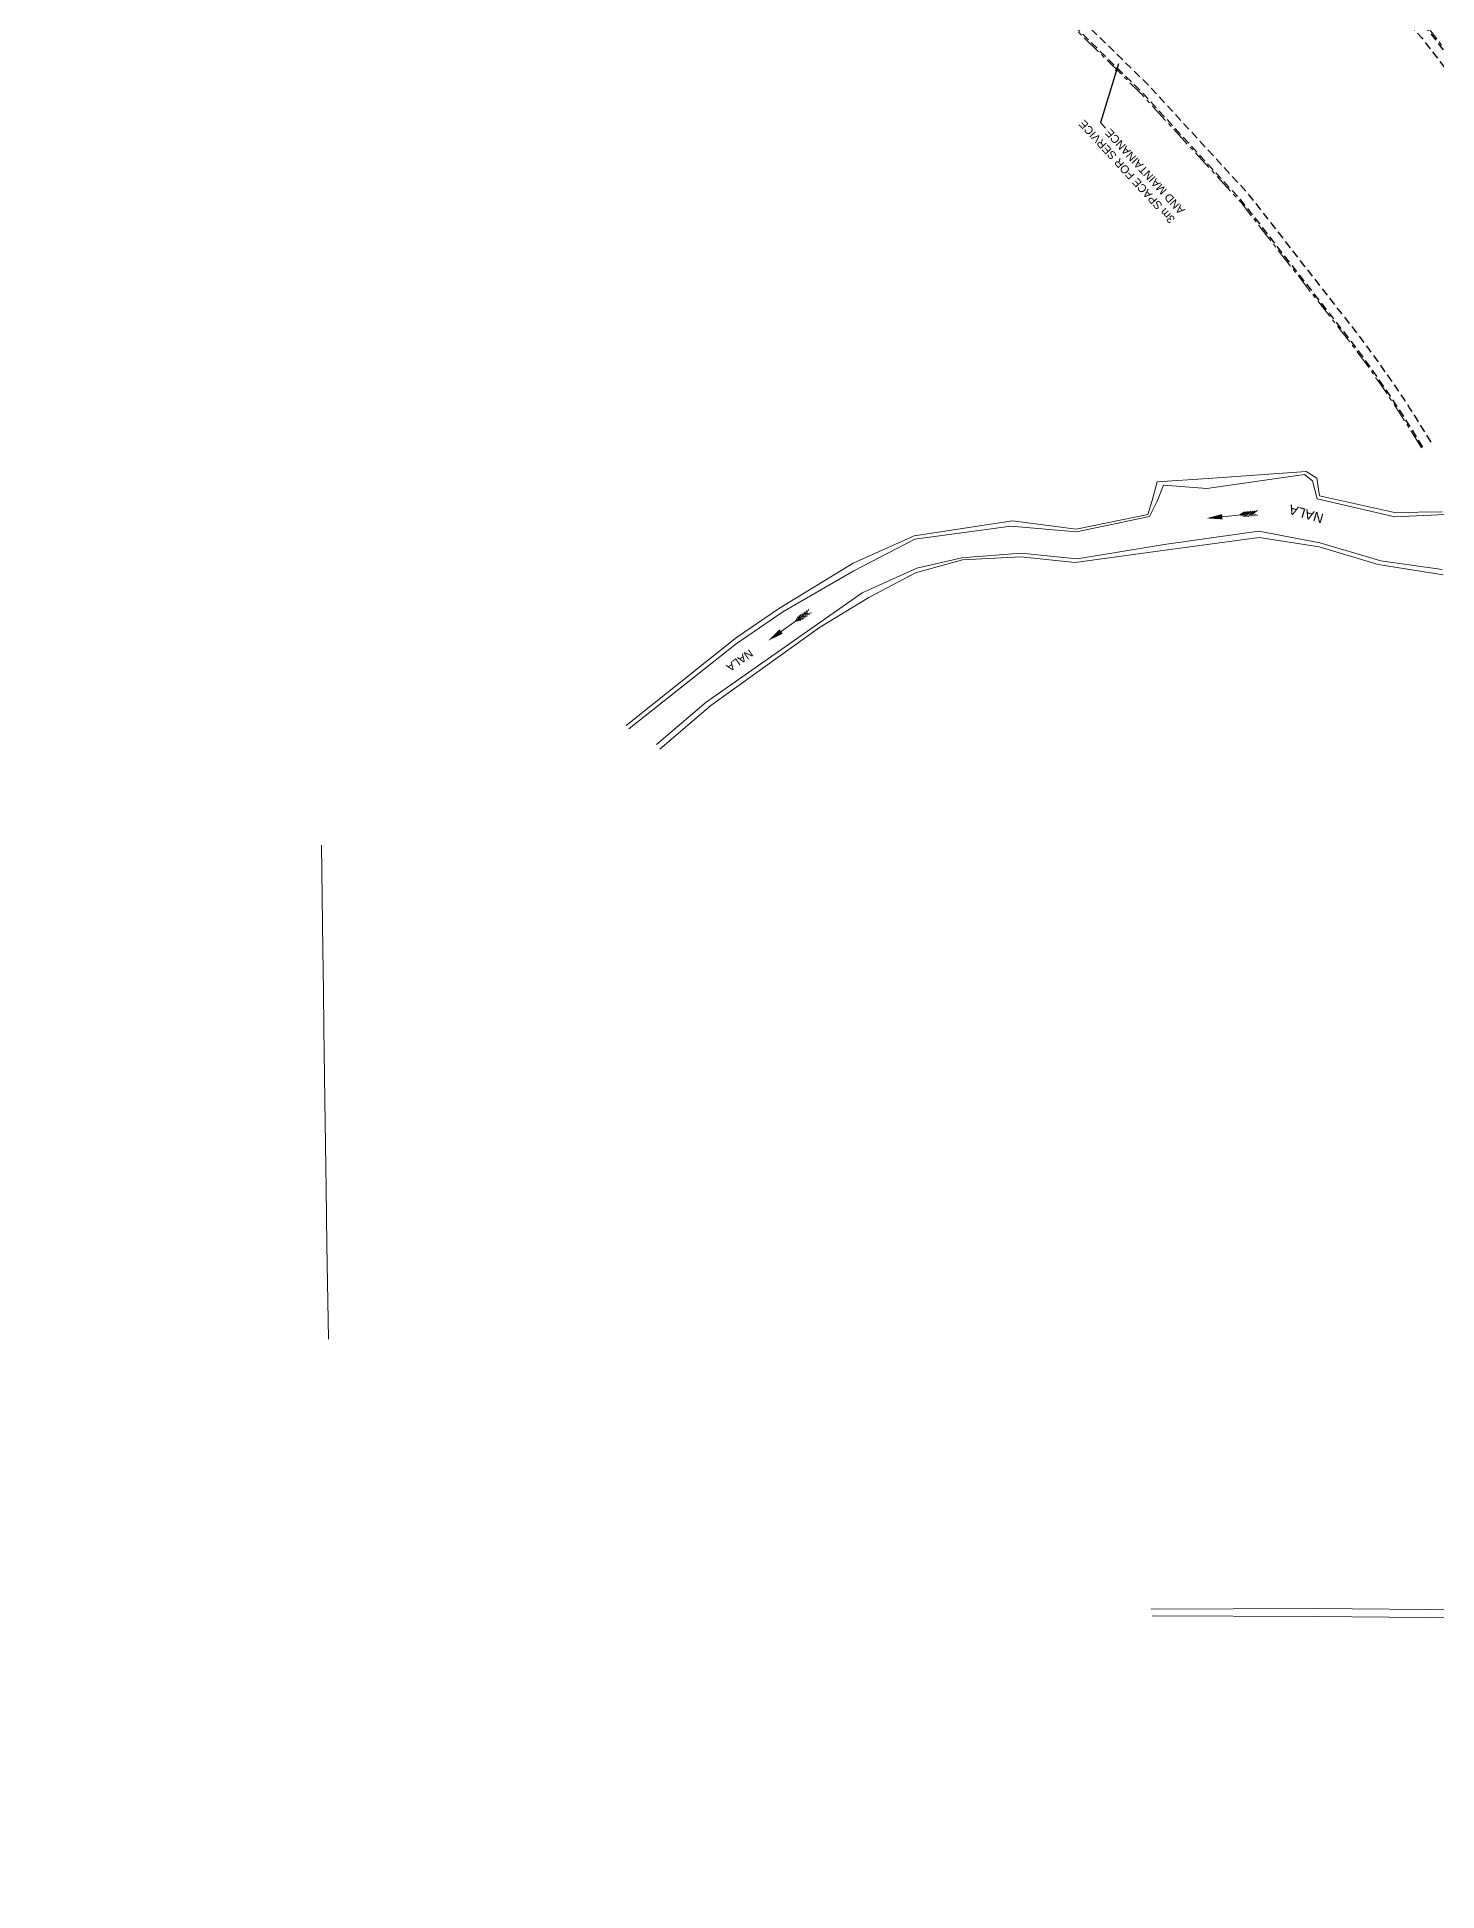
# Model space of a CAD drawing. Header units: metres. Extents: x 628572 to 650094, y 3375792 to 3391117.
# Drawn here: x 631578 to 632016, y 3389591 to 3390170 of the extents above; entities that cross this region are included whole.
import ezdxf

# ---------------------------------------------------------------- set-up
doc = ezdxf.new("R2010")
doc.units = ezdxf.units.M
doc.header["$MEASUREMENT"] = 0
doc.linetypes.add('CENTER', pattern=[2, 1.25, -0.25, 0.25, -0.25])
doc.linetypes.add('DASHED', pattern=[0.75, 0.5, -0.25])
for name, color, linetype, lineweight in [('CANAL_BOTTOM', 5, 'Continuous', 0), ('CANAL_TOP', 5, 'Continuous', 0), ('CART_TRACK', 34, 'Continuous', 0), ('DFCC BOUNDARY', 6, 'CENTER', 0), ('Existing IR Track', 143, 'Continuous', 0), ('River Text', 5, 'Continuous', 0), ('Text', 251, 'Continuous', 0)]:
    doc.layers.add(name, color=color, linetype=linetype, lineweight=lineweight)
doc.layers.add('PROPOSED ROAD', color=10, linetype='DASHED')
doc.styles.get("Standard").update_dxf_attribs({"font": 'arial.ttf'})
doc.styles.add('Text', font='arial.ttf', dxfattribs={"height": 2})
doc.dimstyles.new('ISO-25', dxfattribs={"dimtxt": 2.5, "dimasz": 2.5, "dimexe": 1.25, "dimexo": 0.625, "dimtad": 1, "dimtxsty": 'Standard', "dimcen": 2.5, "dimadec": 0, "dimazin": 0, "dimtfac": 1, "dimtmove": 0, "dimatfit": 3, "dimfxl": 1, "dimarcsym": 0})

# ---------------------------------------------------------------- blocks, each defined once
blk = doc.blocks.new('River A')
at = {"layer": 'River Text'}
for p, q in [((0, 0), (-3.6, 7.5, -1499.5)), ((0.1, 6), (-3.5, 13.6, -1499.5)), ((0.1, 3.3), (-3.5, 10.8, -1499.5)), ((0.2, 9.9), (-3.4, 17.4, -1499.5)), ((0.3, 12.9), (-3.3, 20.5, -1499.5)), ((0.4, 16.4), (-3.2, 24, -1499.5)), ((0.5, 20.3), (-3.1, 27.8, -1499.5)), ((0.5, 22.3), (0, 0)), ((0, 0), (4, 7.4, -1499.5)), ((0.1, 6), (4.1, 13.4, -1499.5)), ((0.1, 3.3), (4.1, 10.7, -1499.5)), ((0.2, 9.9), (4.2, 17.2, -1499.5)), ((0.3, 12.9), (4.3, 20.3, -1499.5)), ((0.4, 16.4), (4.4, 23.8, -1499.5)), ((0.5, 20.3), (4.5, 27.7, -1499.5))]:
    blk.add_line(p, q, dxfattribs=at)
at = {"layer": 'River Text', "flags": 128}
blk.add_lwpolyline([(-0.7, -27.7), (0.5, 22.3)], dxfattribs=at)
at = {"layer": 'River Text', "extrusion": (0, 0, -1)}
blk.add_solid([(-3.5, -27.8), (1.3, -52.7), (4.8, -27.6)], dxfattribs=at)

msp = doc.modelspace()

# ---------------------------------------------------------------- linework, layer by layer
at = {"layer": 'CANAL_BOTTOM', "linetype": 'Continuous', "flags": 128}
for points in [[(631763.312, 3389953.706), (631796.826, 3389980.195), (631811.38, 3389990.218), (631833.545, 3390003.034), (631852.563, 3390012.975), (631882.495, 3390017.002), (631903.001, 3390015.272), (631925.899, 3390020.052), (631928.194, 3390024.845), (631930.2, 3390029.767), (631943.803, 3390028.715), (631974.236, 3390033.176), (631976.751, 3390031.123), (631978.25, 3390025.484), (632002.42, 3390019.921), (632018.254, 3390020.673)], [(631771.872, 3389948.751), (631787.458, 3389962.041), (631822.138, 3389986.352), (631836.147, 3389996.153), (631853.192, 3390003.888), (631867.207, 3390007.119), (631885.653, 3390008.55), (631903.26, 3390006.78), (631931.116, 3390011.377), (631960.018, 3390015.43), (631979.071, 3390011.735), (631998.1, 3390006.192), (632017.209, 3390003.459)]]:
    msp.add_lwpolyline(points, dxfattribs=at)
at = {"layer": 'CANAL_TOP', "linetype": 'Continuous', "flags": 128}
for points in [[(631762.449, 3389954.704), (631796.887, 3389982.225), (631810.357, 3389991.387), (631833.278, 3390005.419), (631852.321, 3390013.936), (631883.052, 3390018.656), (631902.935, 3390016.029), (631925.292, 3390020.677), (631926.676, 3390025.003), (631928.2, 3390030.837), (631944.132, 3390031.857), (631974.762, 3390034.041), (631978.137, 3390031.936), (631978.886, 3390026.441), (632002.402, 3390021.266), (632017.224, 3390021.47)], [(631772.918, 3389947.278), (631788.827, 3389960.954), (631822.753, 3389985.385), (631838.172, 3389994.721), (631852.733, 3390002.418), (631867.44, 3390006.455), (631885.635, 3390007.398), (631902.63, 3390005.625), (631930.74, 3390009.486), (631960.091, 3390013.492), (631978.84, 3390010.499), (631997.265, 3390005.012), (632017.504, 3390001.831)]]:
    msp.add_lwpolyline(points, dxfattribs=at)
at = {"layer": 'CART_TRACK', "linetype": 'Continuous', "flags": 128}
for points in [[(631926.412, 3389678.657), (631977.51, 3389678.832), (632024.248, 3389678.485), (632069.995, 3389679.282), (632106.861, 3389682.463), (632115.2383, 3389683.409)], [(631926.688, 3389676.559), (631977.35, 3389676.413), (632024.021, 3389675.904), (632070.632, 3389676.303), (632106.555, 3389679.969), (632115.0262, 3389681.2324)]]:
    msp.add_lwpolyline(points, dxfattribs=at)
at = {"layer": 'DFCC BOUNDARY', "ltscale": 5, "flags": 128}
msp.add_lwpolyline([(632010.7595, 3390041.4396, 0.03442009), (631982.0418, 3390082.6567), (631954.44, 3390118.076), (631922.853, 3390152.492), (631888.23, 3390186.415), (631850.3314, 3390219.576), (631828.7449, 3390233.5566), (631812.9358, 3390243.4737), (631768.9652, 3390270.6988), (631744.7211, 3390285.6064), (631714.715, 3390306.956), (631715.714, 3390311.834), (631688.397, 3390315.254), (631652.8489, 3390325.4369), (631600.456, 3390339.239), (631546.824, 3390351.25), (631506.586, 3390357.478), (631456.87, 3390359.239), (631406.682, 3390355.992), (631355.792, 3390351.484), (631315.981, 3390344.516), (631272.457, 3390335.043), (631224.59, 3390318.858), (631179.854, 3390301.171), (631137.906, 3390281.13), (631096.41, 3390256.134), (631060.296, 3390228.668), (631020.829, 3390197.37), (630985.422, 3390169.361), (630916.101, 3390101.725), (630878.174, 3390064.552), (630840.454, 3390028.755), (630807.554, 3389995.169), (630773.622, 3389959.264), (630737.878, 3389923.804), (630717.31, 3389899.033), (630685.025, 3389871.141), (630648.509, 3389827.527), (630585.336, 3389778.704), (630551.0755, 3389750.0171), (630518.302, 3389723.414), (630488.859, 3389702.461), (630383.624, 3389652.703), (630303.035, 3389618.511), (630249.782, 3389610.063), (630182.214, 3389603.786), (630150.901, 3389596.66), (630085.517, 3389590.641), (630054.505, 3389591.943), (630017.486, 3389596.698), (629879.579, 3389628.87), (629848.683, 3389646.13), (629811.335, 3389654.539), (629780.734, 3389661.6043), (629751.82, 3389677.798), (629651.602, 3389677.728), (629608.165, 3389733.184), (629531.393, 3389831.855), (629514.595, 3389854.153), (629500.656, 3389871.528), (629485.259, 3389891.81), (629454.846, 3389931.12), (629439.256, 3389950.825), (629420.802, 3389953.601), (629411.457, 3389971.874), (629399.766, 3389994.428), (629379.244, 3390039.872), (629370.655, 3390063.016), (629361.908, 3390086.651), (629349.795, 3390109.884), (629338.606, 3390130.978), (629327.071, 3390153.464), (629315.503, 3390175.395), (629306.679, 3390199.833), (629295.986, 3390221.332), (629286.539, 3390242.054), (629270.667, 3390277.988), (629259.844, 3390300.09), (629248.841, 3390323.811), (629238.196, 3390347.19), (629227.855, 3390370.367), (629217.988, 3390391.943), (629207.469, 3390414.778), (629177.016, 3390483.732), (629157.928, 3390529.57), (629148.13, 3390553.023), (629111.523, 3390617.22), (629091.99, 3390639.032), (629073.634, 3390659.377), (629057.114, 3390679.375), (629042.813, 3390701.356), (629027.127, 3390721.754), (628993.785, 3390758.757), (628993.785, 3390758.757), (628993.785, 3390758.757), (628955.39, 3390792.723)], format="xyb", dxfattribs=at)
msp.add_lwpolyline([(631779.179, 3390361.372), (631858.373, 3390310.308), (631903.54, 3390279.672), (631942.867, 3390245.029), (631978.184, 3390209.902), (632013.342, 3390172.068), (632046.284, 3390129.359), (632042.311, 3390126.838), (632070.366, 3390085.466), (632083.9368, 3390055.8441)], dxfattribs=at)
at = {"layer": 'Existing IR Track'}
msp.add_polyline3d([(631667.2828, 3389917.3397, 268.574), (631667.6984, 3389884.7538, 268.495), (631667.8732, 3389872.0346, 268.5), (631668.036, 3389860.1828, 268.5085), (631668.3471, 3389837.6765, 268.5304), (631668.7033, 3389809.9563, 268.5312), (631668.9129, 3389792.6189, 268.514), (631669.4358, 3389763.0027, 268.503)], dxfattribs=at)
at = {"layer": 'PROPOSED ROAD', "ltscale": 5, "flags": 128}
for points in [[(632013.762, 3390043.2382, 0.0344018), (631984.786, 3390084.8293), (631957.114, 3390120.3387), (631925.3688, 3390154.927), (631890.609, 3390188.9841), (631852.4461, 3390222.3763), (631830.6263, 3390236.5081), (631814.7871, 3390246.444), (631770.8031, 3390273.6774), (631746.6545, 3390288.5263), (631719.6622, 3390307.7315, -0.29688668), (631718.8624, 3390309.7624), (631719.468, 3390312.7198, 0.43708595), (631717.7572, 3390315.1055), (631689.1005, 3390318.6932), (631653.7767, 3390328.8119), (631601.2845, 3390342.6401), (631547.4748, 3390354.6909), (631506.9168, 3390360.9685), (631456.8188, 3390362.743), (631406.4146, 3390359.482), (631355.335, 3390354.9572), (631315.3068, 3390347.9512), (631271.5214, 3390338.4213), (631223.3853, 3390322.1453), (631178.4545, 3390304.3813), (631136.2448, 3390284.2153), (631094.4419, 3390259.0344), (631058.149, 3390231.4324), (631018.6559, 3390200.1137), (630983.1079, 3390171.9931), (630913.6539, 3390104.2274), (630875.7442, 3390067.0713), (630837.9984, 3390031.2498), (630805.0318, 3389997.5958), (630771.117, 3389961.709), (630735.2931, 3389926.1698), (630714.8025, 3389901.4919), (630682.5229, 3389873.6046), (630646.0688, 3389830.0645), (630583.1415, 3389781.4315), (630548.849, 3389752.7177), (630516.1823, 3389726.2013), (630487.0824, 3389705.4925), (630382.1919, 3389655.8974), (630302.0629, 3389621.9006), (630249.3455, 3389613.5375), (630181.6614, 3389607.2497), (630150.3499, 3389600.1241), (630085.4296, 3389594.1478), (630054.8019, 3389595.4336), (630018.1081, 3389600.1468), (629880.855, 3389632.1663), (629850.2001, 3389649.2916, 0.07212444), (629849.664, 3389649.4967), (629812.1131, 3389657.9514), (629782.0083, 3389664.9022), (629753.1882, 3389681.0432, 0.12850911), (629752.2096, 3389681.2983), (629654.2803, 3389681.2299, -0.23072802), (629652.7044, 3389681.9966), (629610.9239, 3389735.3377), (629534.1721, 3389833.9828), (629517.3584, 3389856.3016), (629503.4154, 3389873.6816), (629488.037, 3389893.939), (629457.6026, 3389933.2767), (629441.6333, 3389953.4611, 0.19028664), (629440.3624, 3389954.198), (629424.1154, 3389956.642, -0.24173877), (629422.6322, 3389957.7091), (629414.5688, 3389973.4762), (629402.9169, 3389995.9547), (629382.4834, 3390041.2027), (629373.9363, 3390064.2337), (629365.1137, 3390088.0731), (629352.8928, 3390111.5131), (629341.7092, 3390132.5969), (629330.176, 3390155.0793), (629318.7123, 3390176.8126), (629309.9025, 3390201.2112), (629299.1461, 3390222.8377), (629289.7322, 3390243.4871), (629273.8407, 3390279.4653), (629263.0036, 3390301.5962), (629252.0212, 3390325.2726), (629241.3869, 3390348.6283), (629231.0447, 3390371.8079), (629221.1689, 3390393.403), (629210.6595, 3390416.2173), (629180.2327, 3390485.1119), (629161.1583, 3390530.9173), (629151.2768, 3390554.5703), (629114.3789, 3390619.2774), (629094.593, 3390641.3718), (629076.2838, 3390661.6649), (629059.9392, 3390681.4506), (629045.6715, 3390703.3803), (629029.8184, 3390723.9956), (628996.2525, 3390761.2471), (628957.7091, 3390795.3444)], [(632011.1884, 3390041.6966, 0.03441746), (631982.4338, 3390082.9671), (631954.822, 3390118.3992), (631923.2124, 3390152.8399), (631888.5699, 3390186.782), (631850.6335, 3390219.976), (631829.0137, 3390233.9782), (631813.2003, 3390243.898), (631769.2277, 3390271.1243), (631744.9973, 3390286.0235), (631715.8007, 3390306.7971, -0.29688668), (631715.4008, 3390307.8126), (631716.0954, 3390311.2044, 0.43708595), (631715.24, 3390312.3972), (631688.4975, 3390315.7453), (631652.9814, 3390325.9191), (631600.5744, 3390339.7249), (631546.917, 3390351.7416), (631506.6333, 3390357.9766), (631456.8627, 3390359.7396), (631406.6438, 3390356.4906), (631355.7267, 3390351.9802), (631315.8847, 3390345.0067), (631272.3233, 3390335.5256), (631224.4179, 3390319.3276), (631179.6541, 3390301.6296), (631137.6687, 3390281.5708), (631096.1288, 3390256.5483), (631059.9893, 3390229.0629), (631020.5186, 3390197.762), (630985.0914, 3390169.737), (630915.7514, 3390102.0825), (630877.8269, 3390064.9119), (630840.1032, 3390029.1114), (630807.1937, 3389995.5157), (630773.2641, 3389959.6133), (630737.5087, 3389924.142), (630716.9518, 3389899.3843), (630684.6676, 3389871.4929), (630648.1604, 3389827.8895), (630585.0225, 3389779.0936), (630550.7575, 3389750.4029), (630517.9992, 3389723.8122), (630488.6052, 3389702.8941), (630383.4194, 3389653.1593), (630302.8961, 3389618.9952), (630249.7196, 3389610.5594), (630182.1351, 3389604.2808), (630150.8223, 3389597.1549), (630085.5045, 3389591.142), (630054.5474, 3389592.4417), (630017.5749, 3389597.1907), (629879.7613, 3389629.3409), (629848.8636, 3389646.6019), (629811.4462, 3389655.0265), (629780.916, 3389662.0755), (629751.9503, 3389678.2981), (629652.8202, 3389678.2289, -0.23072802), (629651.2443, 3389678.9956), (629608.5591, 3389733.4917), (629531.79, 3389832.159), (629514.9898, 3389854.4599), (629501.0502, 3389871.8357), (629485.6559, 3389892.1141), (629455.2398, 3389931.4281), (629439.5256, 3389951.2901), (629422.1458, 3389953.9045, -0.24173877), (629420.6627, 3389954.9716), (629411.9015, 3389972.1029), (629400.2161, 3389994.6461), (629379.7068, 3390040.0621), (629371.1238, 3390063.19), (629362.366, 3390086.8542), (629350.2375, 3390110.1167), (629339.0493, 3390131.2093), (629327.5146, 3390153.6948), (629315.9615, 3390175.5975), (629307.1395, 3390200.0299), (629296.4374, 3390221.5471), (629286.9952, 3390242.2587), (629271.1204, 3390278.199), (629260.2954, 3390300.3052), (629249.2953, 3390324.0198), (629238.6518, 3390347.3955), (629228.3107, 3390370.5728), (629218.4424, 3390392.1516), (629207.9248, 3390414.9836), (629177.4755, 3390483.9291), (629158.3895, 3390529.7625), (629148.5795, 3390553.244), (629111.931, 3390617.5139), (629092.3619, 3390639.3663), (629074.0125, 3390659.7038), (629057.5176, 3390679.6715), (629043.2214, 3390701.6452), (629027.5115, 3390722.0742), (628994.1375, 3390759.1127), (628955.7213, 3390793.0975)]]:
    msp.add_lwpolyline(points, format="xyb", dxfattribs=at)
for points in [[(631778.908, 3390360.9518), (631858.0972, 3390309.8909), (631903.2332, 3390279.2759), (631942.5251, 3390244.6638), (631977.8244, 3390209.5544), (632012.9601, 3390171.7445), (632040.5671, 3390135.9522), (632040.5899, 3390128.4852), (632069.9288, 3390085.2199), (632083.4823, 3390055.6359)], [(631777.2823, 3390358.4305), (631856.4421, 3390307.3886), (631901.3924, 3390276.8995), (631940.474, 3390242.4727), (631975.667, 3390207.469), (632010.6687, 3390169.8032), (632037.5702, 3390134.9256), (632037.5927, 3390127.5598), (632067.3055, 3390083.7431), (632080.7549, 3390054.3864)]]:
    msp.add_lwpolyline(points, dxfattribs=at)

# ---------------------------------------------------------------- block references
at = {"layer": 'River Text'}
for p, xscale, yscale, zscale, rotation in [((631954.1001, 3390020.5268, -0.0027), 0.1999999999999997, 0.1999999999999997, 0.1999999999999997, 277.3243631595004), ((631815.3416, 3389987.2838), 0.2, 0.2, 0.2, 306.7634039434624)]:
    msp.add_blockref('River A', p, dxfattribs=dict(at, xscale=xscale, yscale=yscale, zscale=zscale, rotation=rotation))

# ---------------------------------------------------------------- texts
at = {"layer": 'PROPOSED ROAD', "linetype": 'Continuous', "lineweight": 0, "insert": (631932.1678, 3390111.3259), "char_height": 2.5, "attachment_point": 1, "rotation": 132.5457084}
msp.add_mtext_dynamic_manual_height_columns('3m SPACE FOR SERVICE AND MAINTAINANCE', width=42.623759, gutter_width=12.5, heights=[0], dxfattribs=at)
at = {"layer": 'Text', "style": 'Text'}
for height, rotation, p in [(3, 163.7595685, (631980.4277, 3390020.7101)), (2.5, 215.0308102, (631800.9087, 3389978.695))]:
    msp.add_text('NALA', height=height, rotation=rotation, dxfattribs=at).set_placement(p)

# ---------------------------------------------------------------- leaders
at = {"layer": 'PROPOSED ROAD', "linetype": 'Continuous', "lineweight": 0}
msp.add_leader([(631916.1709, 3390161.4527), (631910.4957, 3390143.101), (631912.127, 3390141.3236)], dimstyle='ISO-25', override={"dimtxt": 3, "dimtad": 0, "dimdec": 3, "dimzin": 2, "dimtdec": 3}, dxfattribs=at)

doc.saveas('drawing.dxf')
